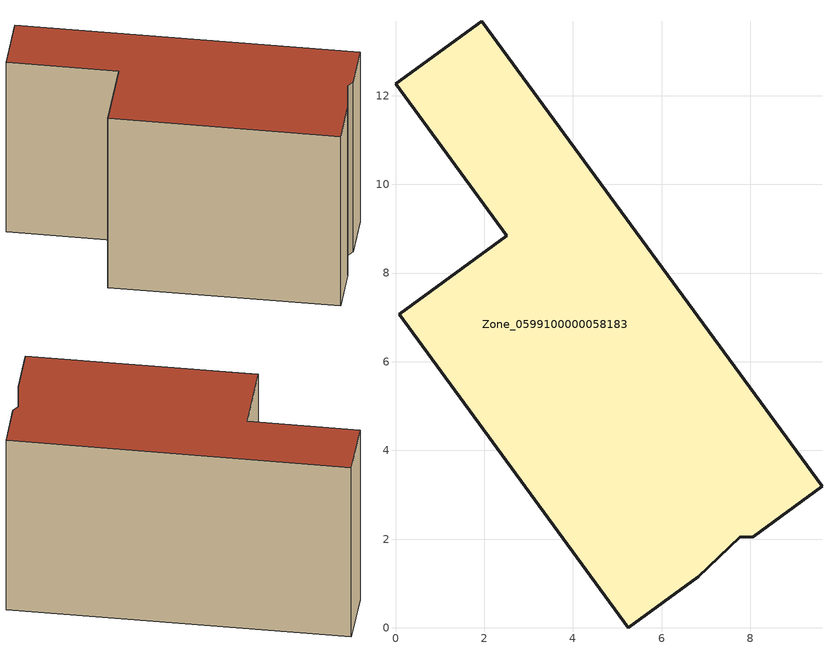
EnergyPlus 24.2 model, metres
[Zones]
Zone_0599100000058183
 floor ground (C_G): 7.76,2.04 6.83,1.16 5.25,0 0.08,7.07 2.51,8.84 0,12.27 1.94,13.68 9.62,3.19 8.07,2.06 z0
 wall outside (C_F): 8.07,2.06 9.62,3.19 1.94,13.68 0,12.27 2.51,8.84 0.08,7.07 5.25,0 6.83,1.16 7.76,2.04 8.07,2.06 z0:7.81
 roof outside (C_R): 6.83,1.16 7.76,2.04 8.07,2.06 9.62,3.19 1.94,13.68 0,12.27 2.51,8.84 0.08,7.07 5.25,0 z7.81
[BUILDING]
Pand.0599100000058183: North Axis=0; Terrain=City; Loads Convergence Tolerance Value=0.04; Temperature Convergence Tolerance Value=0.4; Solar Distribution=FullExterior; Maximum Number of Warmup Days=25; Minimum Number of Warmup Days=1
[Site:Location]
Rotterdam.The.Hague.AP_ZH_NLD Design_Conditions: Latitude=51.96; Longitude=4.45; Time Zone=1; Elevation=-4.5
[SITE:GROUNDTEMPERATURE:BUILDINGSURFACE]
18, 18, 18, 18, 18, 18, 18, 18, 18, 18, 18, 18
[MATERIAL] Thermal Absorptance=0.9; Solar Absorptance=0.7; Visible Absorptance=0.7
Name | Roughness | Thickness | Conductivity | Density | Specific Heat
G.TI.1975-1991 | MediumSmooth | 0.15 | 0.288461 | 540 | 1210
F.TI.1975-1991 | Rough | 0.3 | 0.230769 | 1920 | 840
R.TI.1975-1991 | MediumRough | 0.2 | 0.153846 | 1500 | 1000
[CONSTRUCTION]
C_G: G.TI.1975-1991
C_F: F.TI.1975-1991
C_R: R.TI.1975-1991
[ZONE]
Zone_0599100000058183: Type=1; Multiplier=1; Ceiling Height=Autocalculate; Volume=Autocalculate; Floor Area=autocalculate; Part of Total Floor Area=Yes
[ZONEINFILTRATION:DESIGNFLOWRATE]
Infil_Zone_0599100000058183: Zone or ZoneList or Space or SpaceList=Zone_0599100000058183; Schedule=AlwaysOn; Design Flow Rate Calculation Method=Flow/Area; Flow Rate per Floor Area=0.003; Constant Term Coefficient=1; Temperature Term Coefficient=0; Velocity Term Coefficient=0; Velocity Squared Term Coefficient=0
[HVACTEMPLATE:ZONE:IDEALLOADSAIRSYSTEM]
Zone_0599100000058183: Maximum Heating Supply Air Temperature=50; Minimum Cooling Supply Air Temperature=13; Maximum Heating Supply Air Humidity Ratio=0.0156; Minimum Cooling Supply Air Humidity Ratio=0.0077; Heating Limit=NoLimit; Cooling Limit=NoLimit; Dehumidification Control Type=ConstantSensibleHeatRatio; Cooling Sensible Heat Ratio=0.7; Dehumidification Setpoint=60; Humidification Control Type=None; Humidification Setpoint=30; Outdoor Air Method=None; Outdoor Air Flow Rate per Person=0.00944; Outdoor Air Flow Rate per Zone Floor Area=0; Outdoor Air Flow Rate per Zone=0; Demand Controlled Ventilation Type=None; Outdoor Air Economizer Type=NoEconomizer; Heat Recovery Type=None; Sensible Heat Recovery Effectiveness=0.7; Latent Heat Recovery Effectiveness=0.65
[ZONECONTROL:THERMOSTAT]
ThermostatControl_Zone_0599100000058183: Zone or ZoneList=Zone_0599100000058183; Control Type Schedule=DualSetpointControlType; Control 1=Thermostat_Zone_0599100000058183; Temperature Difference Between Cutout And Setpoint=0
[THERMOSTATSETPOINT:DUALSETPOINT]
Thermostat_Zone_0599100000058183: Heating Setpoint Temperature Schedule=HeatingSetpoint_Zone_0599100000058183; Cooling Setpoint Temperature Schedule=CoolingSetpoint_Zone_0599100000058183
[SCHEDULE:COMPACT]
HeatingSetpoint_Zone_0599100000058183: Through: 12/31, For: AllDays, Until: 24:00, 21
CoolingSetpoint_Zone_0599100000058183: Through: 12/31, For: AllDays, Until: 24:00, 24
DualSetpointControlType: Through: 12/31, For: AllDays, Until: 24:00, 4
AlwaysOn: Through: 12/31, For: AllDays, Until: 24:00, 1
